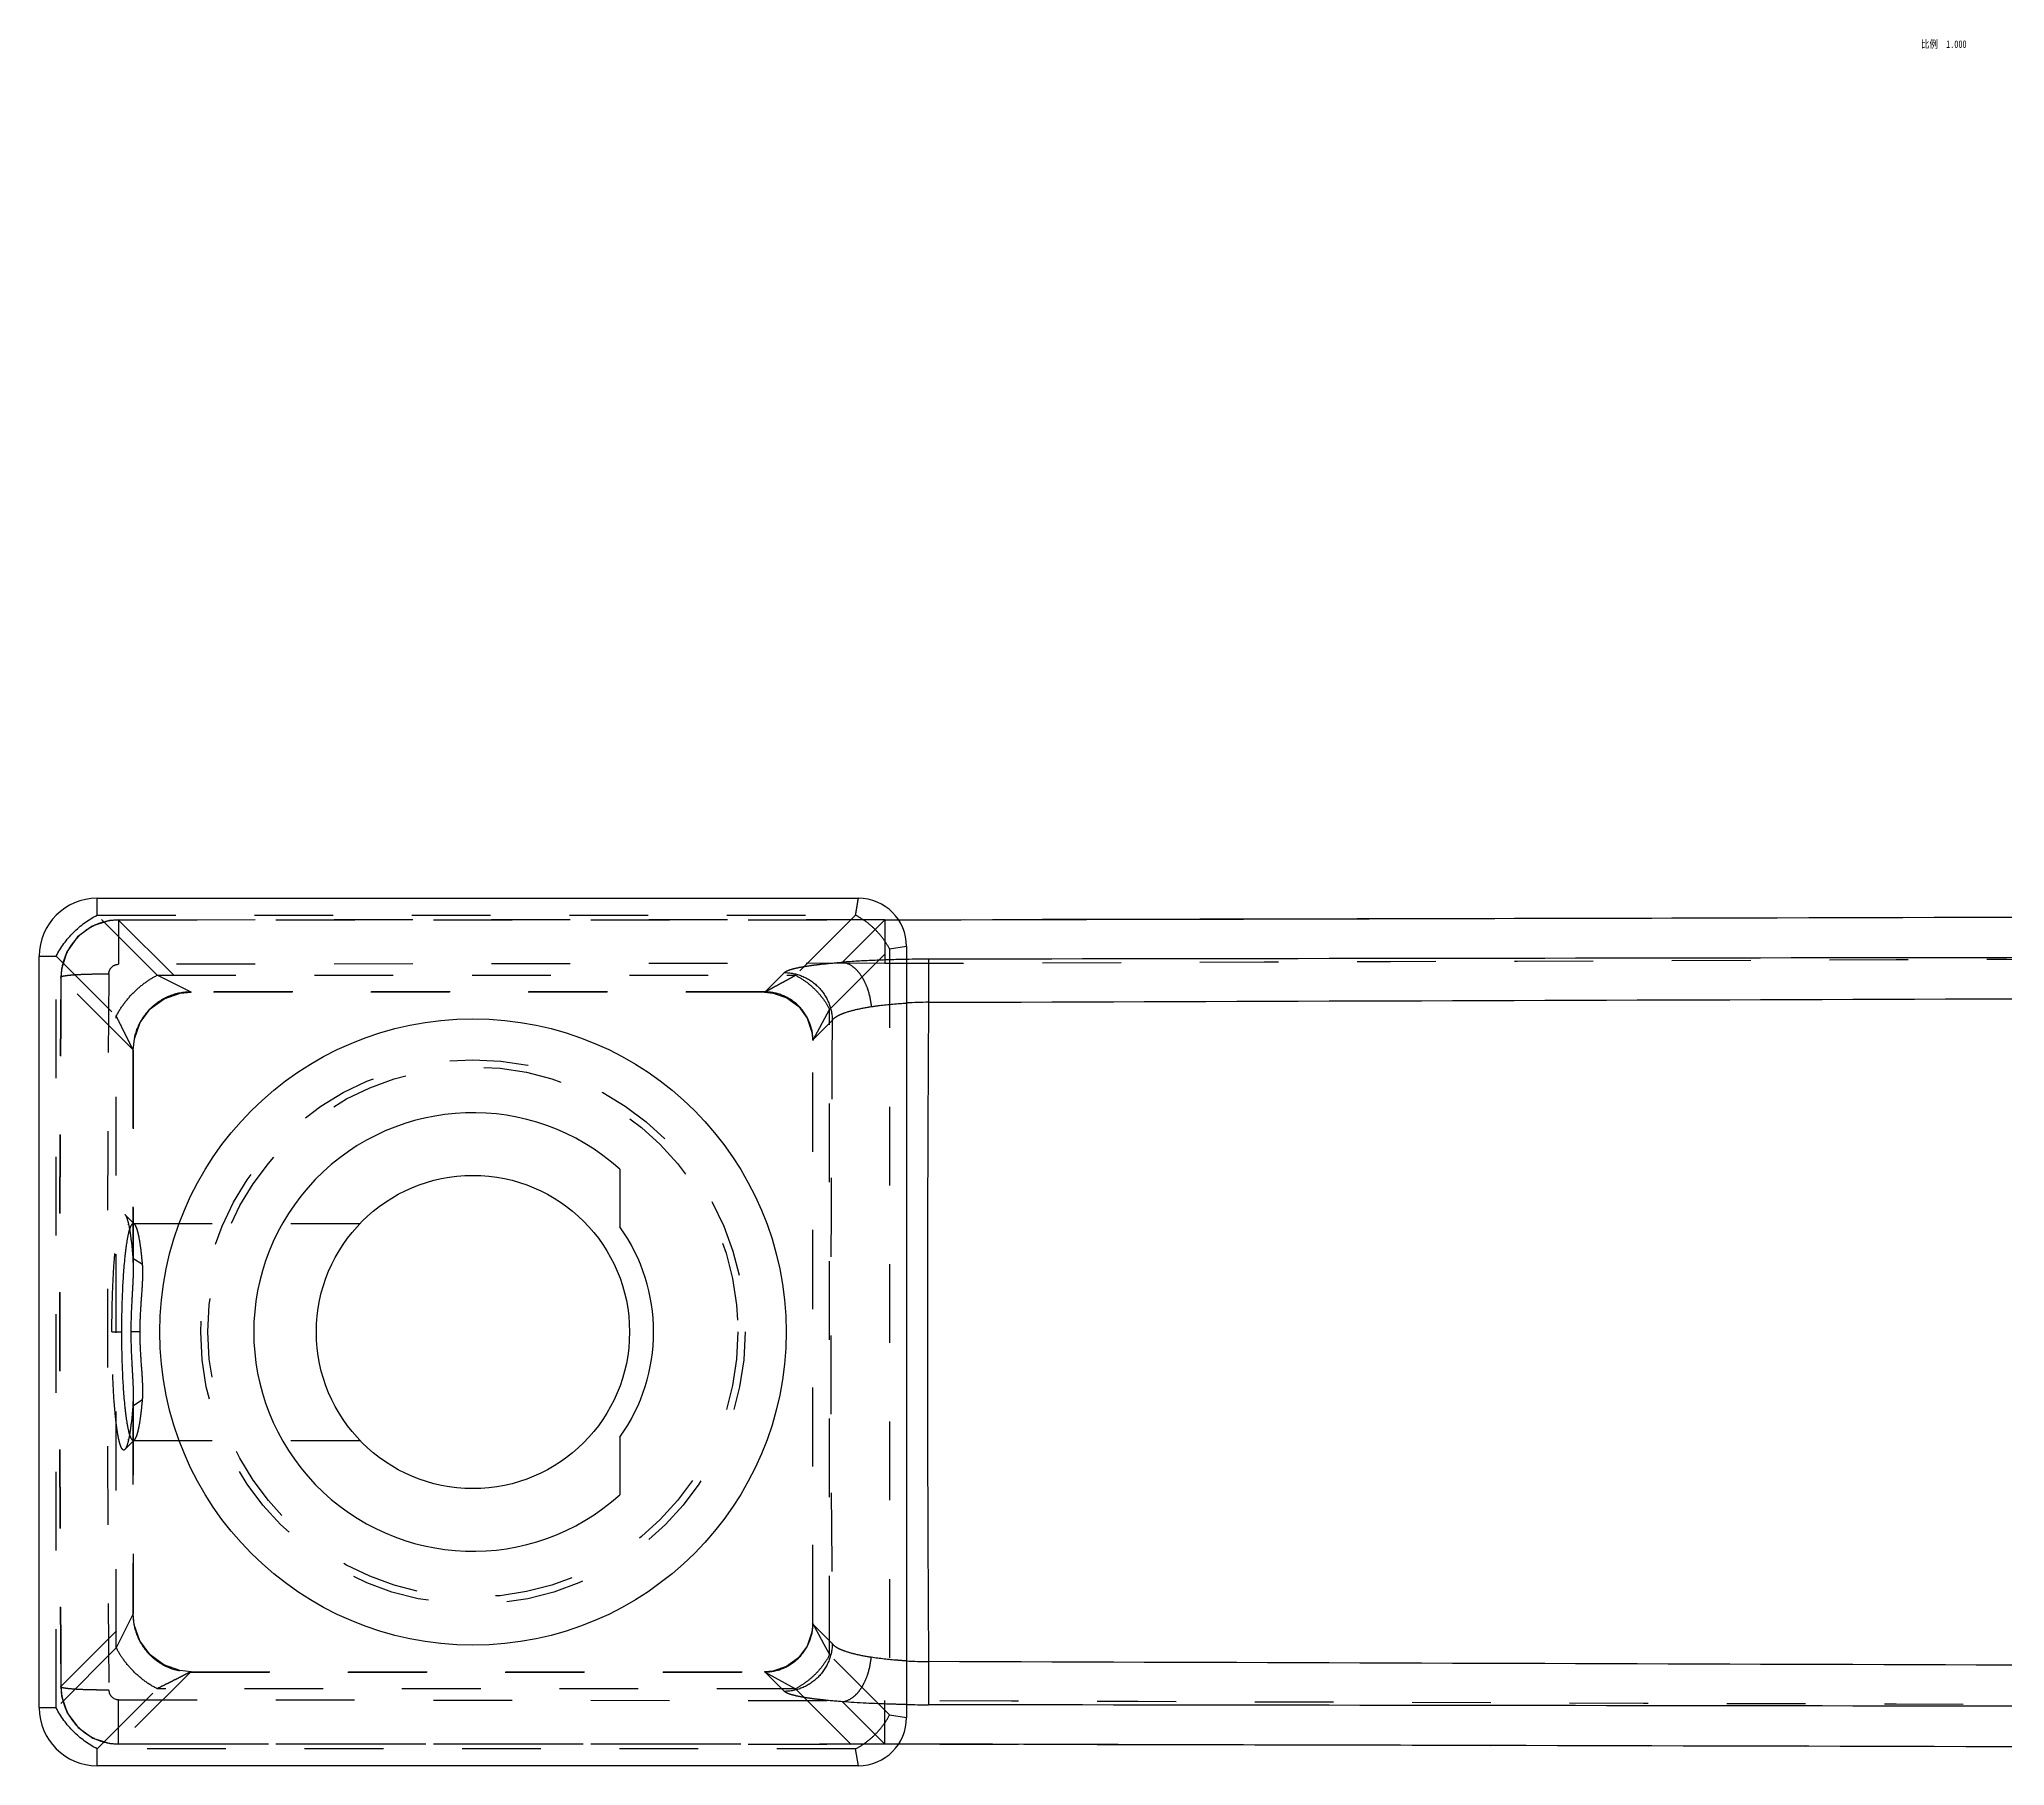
# Model space of a CAD drawing. Header units: millimetres. Extents: x 583 to 1942, y -5112 to 253.
# Drawn here: x 979.14 to 1019.93, y -115.71 to -79.89 of the extents above; entities that cross this region are included whole.
import ezdxf

# ---------------------------------------------------------------- set-up
doc = ezdxf.new("R2010")
doc.units = ezdxf.units.MM
doc.header["$LTSCALE"] = 16.335
doc.linetypes.add('HIDDEN', pattern=[0.2, 0.1, -0.1])
doc.layers.get('0').update_dxf_attribs({"linetype": 'CONTINUOUS'})
doc.layers.add('DEFAULT_2', color=8, linetype='HIDDEN')
doc.styles.get("Standard").update_dxf_attribs({"font": 'txt', "width": 0.8})

msp = doc.modelspace()

# ---------------------------------------------------------------- linework, layer by layer
at = {"color": 7, "linetype": 'Continuous'}
for p, q in [((980.341, -97.714), (996.141, -97.714)), ((997.141, -98.714), (997.141, -114.714)), ((979.141, -114.514), (979.141, -98.914)), ((997.597, -98.978), (997.598, -99.873)), ((991.191, -103.337), (991.191, -104.532)), ((991.191, -108.895), (991.191, -110.09)), ((997.598, -113.554), (997.597, -114.449)), ((996.141, -115.714), (980.341, -115.714))]:
    msp.add_line(p, q, dxfattribs=at)
for radius in [6.5, 3.25]:
    msp.add_circle((988.141, -106.714), radius, dxfattribs=at)
for centre, radius, start, end in [((980.341, -98.914), 1.2, 90, 180), ((996.141, -98.714), 1, 0, 90), ((997.66, -129.007), 30.029, 90.12, 90.9938), ((997.672, -109.279), 9.407, 90.4525, 93.2403), ((1932.821, -106.714), 935.248, 179.580913, 180.419084), ((988.141, -106.714), 4.55, 47.9075, 312.0925), ((988.141, -106.714), 3.75, 324.4229, 35.5771), ((997.673, -104.116), 9.439, 266.7645, 269.5427), ((980.341, -114.514), 1.2, 180, 270), ((997.644, -85.833), 28.616, 268.9893, 269.9064), ((996.141, -114.714), 1, 270, 0)]:
    msp.add_arc(centre, radius, start, end, dxfattribs=at)
for points in [[(996.969, -98.162), (1010.869, -98.127), (1024.769, -98.094), (1038.669, -98.061)], [(1038.525, -98.923), (1024.882, -98.94), (1011.239, -98.959), (997.597, -98.978)], [(997.598, -99.873), (1011.24, -99.827), (1024.883, -99.783), (1038.525, -99.741)], [(1038.525, -113.686), (1024.883, -113.644), (1011.24, -113.6), (997.598, -113.554)], [(1038.525, -114.504), (1024.882, -114.487), (1011.239, -114.469), (997.597, -114.449)], [(1038.669, -115.366), (1024.769, -115.334), (1010.869, -115.3), (996.969, -115.265)]]:
    msp.add_open_spline(points, degree=3, dxfattribs=at)
at = {"layer": 'DEFAULT_2', "color": 8, "linetype": 'HIDDEN'}
for p, q in [((980.341, -98.065), (980.341, -97.714)), ((981.588, -99.312), (980.341, -98.065)), ((980.341, -98.065), (996.083, -98.065)), ((980.786, -98.16), (980.785, -99.084)), ((980.786, -98.16), (996.692, -98.158)), ((980.786, -98.165), (980.786, -98.16)), ((996.692, -98.163), (980.786, -98.165)), ((980.786, -98.165), (982.279, -99.657)), ((996.083, -98.065), (994.836, -99.312)), ((995.814, -99.041), (996.692, -98.163)), ((996.692, -98.158), (1038.669, -98.061)), ((996.692, -98.163), (996.692, -98.158)), ((996.692, -98.163), (996.969, -98.162)), ((997.141, -98.714), (996.79, -98.772)), ((979.141, -98.914), (979.493, -98.914)), ((979.493, -114.514), (979.493, -98.914)), ((979.493, -98.914), (980.739, -100.16)), ((996.692, -99.063), (980.785, -99.084)), ((995.543, -100.019), (996.79, -98.772)), ((996.79, -98.772), (996.79, -114.655)), ((979.599, -99.182), (979.586, -99.35)), ((979.586, -99.35), (979.586, -99.35)), ((979.591, -99.358), (979.586, -99.35)), ((981.085, -100.851), (979.591, -99.358)), ((981.588, -99.312), (994.836, -99.312)), ((982.29, -99.663), (981.588, -99.312)), ((994.203, -99.657), (994.604, -99.255)), ((982.279, -99.657), (982.291, -99.663)), ((994.203, -99.657), (982.279, -99.657)), ((994.191, -99.663), (982.291, -99.663)), ((994.203, -99.657), (994.191, -99.663)), ((980.739, -113.267), (980.739, -100.16)), ((995.192, -100.663), (995.543, -100.019)), ((995.599, -100.25), (995.198, -100.652)), ((995.543, -113.409), (995.543, -100.019)), ((995.198, -100.652), (995.192, -100.664)), ((995.192, -112.764), (995.192, -100.664)), ((995.198, -112.775), (995.198, -100.652)), ((981.085, -100.851), (981.085, -105.185)), ((981.085, -100.851), (981.09, -100.864)), ((981.09, -100.864), (981.09, -105.376)), ((981.119, -104.477), (980.917, -104.276)), ((981.092, -104.464), (985.796, -104.464)), ((981.085, -105.185), (981.09, -105.376)), ((981.085, -105.185), (981.284, -105.309)), ((980.648, -106.714), (980.847, -106.714)), ((981.233, -106.714), (981.041, -106.714)), ((981.09, -108.051), (981.085, -108.243)), ((981.09, -108.051), (981.09, -112.563)), ((981.085, -108.243), (981.284, -108.118)), ((981.085, -108.243), (981.085, -112.576)), ((980.918, -109.151), (981.119, -108.95)), ((981.092, -108.964), (985.796, -108.964)), ((979.591, -114.07), (981.085, -112.576)), ((981.09, -112.565), (980.739, -113.267)), ((981.085, -112.576), (981.09, -112.563)), ((995.198, -112.775), (995.192, -112.764)), ((995.198, -112.775), (995.599, -113.177)), ((980.739, -113.267), (979.493, -114.514)), ((982.279, -113.77), (980.786, -115.262)), ((982.279, -113.77), (982.291, -113.764)), ((982.279, -113.77), (994.203, -113.77)), ((982.291, -113.764), (994.191, -113.764)), ((994.203, -113.77), (994.191, -113.764)), ((994.192, -113.764), (994.836, -114.116)), ((994.604, -114.172), (994.203, -113.77)), ((996.79, -114.655), (995.543, -113.409)), ((979.586, -114.077), (979.591, -114.07)), ((979.586, -114.077), (979.602, -114.262)), ((979.586, -114.077), (979.586, -114.077)), ((980.341, -115.362), (981.588, -114.116)), ((994.836, -114.116), (981.588, -114.116)), ((994.836, -114.116), (996.083, -115.362)), ((979.493, -114.514), (979.141, -114.514)), ((980.786, -115.267), (980.785, -114.344)), ((980.785, -114.344), (996.692, -114.364)), ((996.692, -115.264), (995.814, -114.387)), ((996.79, -114.655), (997.141, -114.714)), ((980.341, -115.714), (980.341, -115.362)), ((996.083, -115.362), (980.341, -115.362)), ((980.786, -115.262), (980.786, -115.267)), ((980.786, -115.262), (996.692, -115.264)), ((996.966, -115.27), (980.786, -115.267)), ((996.141, -115.714), (996.083, -115.362)), ((996.692, -115.264), (996.692, -115.269)), ((996.969, -115.265), (996.692, -115.264)), ((1038.669, -115.366), (996.966, -115.27))]:
    msp.add_line(p, q, dxfattribs=at)
for points in [[(980.786, -98.16), (980.598, -98.175), (980.24, -98.291), (979.933, -98.516), (979.712, -98.824), (979.599, -99.182)], [(981.09, -100.864), (981.114, -100.629), (981.233, -100.295), (981.445, -100.011), (981.731, -99.801), (982.065, -99.684), (982.29, -99.663)], [(994.191, -99.663), (994.374, -99.68), (994.659, -99.779), (994.902, -99.959), (995.08, -100.203), (995.177, -100.489), (995.192, -100.663)], [(982.291, -113.764), (982.056, -113.741), (981.723, -113.622), (981.439, -113.41), (981.229, -113.124), (981.112, -112.789), (981.09, -112.564)], [(995.192, -112.764), (995.175, -112.946), (995.076, -113.231), (994.896, -113.474), (994.652, -113.652), (994.365, -113.749), (994.192, -113.764)], [(979.602, -114.262), (979.719, -114.617), (979.945, -114.923), (980.255, -115.143), (980.614, -115.255), (980.786, -115.267)]]:
    msp.add_lwpolyline(points, dxfattribs=at)
for radius in [5.65, 5.5]:
    msp.add_circle((988.141, -106.714), radius, dxfattribs=at)
for centre, radius, start, end in [((980.8, -99.376), 1.212, 110.3668, 124.3432), ((980.795, -99.363), 1.198, 106.0466, 110.334), ((980.798, -99.375), 1.21, 90.5387, 106.0371), ((980.799, -99.373), 1.209, 145.6025, 159.6642), ((980.793, -99.369), 1.202, 142.1929, 145.5819), ((980.805, -99.38), 1.218, 127.787, 142.1626), ((980.796, -99.369), 1.203, 124.3655, 127.7603), ((980.796, -99.37), 1.205, 163.9792, 179.3925), ((980.786, -99.368), 1.195, 159.6998, 163.9726), ((1972.905, -106.714), 993.346, 179.57527, 180.424728), ((1971.856, -106.714), 992.292, 179.575249, 180.424751), ((1857.15, -106.713), 876.597, 179.51436, 180.485671), ((1698.204, -106.714), 702.634, 179.472956, 180.527042), ((979.174, -104.884), 1.864, 12.1706, 12.614), ((988.061, -105.901), 7.184, 173.3497, 174.0825), ((988.273, -107.503), 7.397, 185.9285, 186.6439), ((979.174, -108.543), 1.864, 347.3838, 347.8291), ((980.795, -114.057), 1.204, 180.6019, 196.2228), ((980.786, -114.142), 0.201, 180.4123, 269.851), ((980.786, -114.06), 1.195, 196.2251, 200.4661), ((980.799, -114.054), 1.209, 200.5001, 214.5209), ((980.793, -114.058), 1.202, 214.5424, 217.9207), ((980.805, -114.048), 1.218, 217.9497, 232.3228), ((980.796, -114.059), 1.203, 232.3507, 235.7379), ((980.8, -114.051), 1.212, 235.7594, 249.7827), ((980.795, -114.064), 1.198, 249.8171, 254.1125), ((980.798, -114.053), 1.21, 254.1197, 269.4616)]:
    msp.add_arc(centre, radius, start, end, dxfattribs=at)
for points, knots in [([(996.083, -98.065), (996.087, -98.039), (996.095, -97.989), (996.107, -97.919), (996.117, -97.859), (996.125, -97.809), (996.131, -97.773), (996.135, -97.751), (996.137, -97.738), (996.139, -97.728), (996.141, -97.72), (996.14, -97.717), (996.142, -97.714), (996.141, -97.714)], [0, 0, 0, 0, 0.223858, 0.42337, 0.596011, 0.739485, 0.852528, 0.897335, 0.934171, 0.962937, 0.983546, 0.995915, 1, 1, 1, 1]), ([(996.79, -98.772), (996.755, -98.703), (996.669, -98.564), (996.506, -98.37), (996.308, -98.198), (996.159, -98.104), (996.083, -98.065)], [0, 0, 0, 0, 0.227554, 0.481461, 0.746128, 1, 1, 1, 1]), ([(996.692, -98.158), (996.691, -98.158), (996.692, -98.16), (996.691, -98.163), (996.692, -98.168), (996.691, -98.176), (996.691, -98.185), (996.691, -98.202), (996.691, -98.228), (996.691, -98.265), (996.691, -98.31), (996.691, -98.362), (996.691, -98.444), (996.691, -98.561), (996.691, -98.716), (996.691, -98.885), (996.692, -99.003), (996.692, -99.063)], [0, 0, 0, 0, 0.001213, 0.004755, 0.010624, 0.018815, 0.029323, 0.042132, 0.074494, 0.115586, 0.165088, 0.222604, 0.287591, 0.43771, 0.610494, 0.800301, 1, 1, 1, 1]), ([(980.584, -99.283), (980.585, -99.232), (980.628, -99.126), (980.734, -99.084), (980.785, -99.084)], [0, 0, 0, 0, 0.500618, 1, 1, 1, 1]), ([(994.604, -99.255), (994.618, -99.242), (994.66, -99.218), (994.74, -99.189), (994.851, -99.16), (994.992, -99.133), (995.161, -99.106), (995.438, -99.072), (995.659, -99.052), (995.814, -99.041)], [0, 0, 0, 0, 0.046067, 0.114965, 0.207594, 0.323597, 0.462177, 0.622177, 1, 1, 1, 1]), ([(997.139, -98.983), (996.907, -98.987), (996.465, -99), (996.023, -99.025), (995.814, -99.041)], [0, 0, 0, 0, 0.52566, 1, 1, 1, 1]), ([(995.814, -99.041), (995.888, -99.05), (996.002, -99.104), (996.126, -99.22), (996.215, -99.34), (996.289, -99.482), (996.366, -99.688), (996.397, -99.853), (996.407, -99.963)], [0, 0, 0, 0, 0.191601, 0.307134, 0.435286, 0.573479, 0.717149, 1, 1, 1, 1]), ([(979.586, -99.35), (979.586, -99.347), (979.592, -99.341), (979.616, -99.331), (979.672, -99.32), (979.766, -99.308), (979.895, -99.298), (980.051, -99.29), (980.225, -99.285), (980.405, -99.283), (980.525, -99.283), (980.584, -99.283)], [0, 0, 0, 0, 0.008004, 0.022767, 0.079575, 0.174804, 0.30535, 0.464674, 0.641065, 0.822866, 1, 1, 1, 1]), ([(980.739, -100.16), (980.785, -100.068), (980.898, -99.889), (981.105, -99.652), (981.338, -99.456), (981.505, -99.353), (981.588, -99.312)], [0, 0, 0, 0, 0.253569, 0.51861, 0.772617, 1, 1, 1, 1]), ([(994.191, -99.663), (994.193, -99.663), (994.196, -99.66), (994.202, -99.658), (994.213, -99.652), (994.231, -99.642), (994.257, -99.628), (994.288, -99.61), (994.34, -99.582), (994.413, -99.542), (994.509, -99.49), (994.613, -99.433), (994.723, -99.373), (994.798, -99.332), (994.836, -99.312)], [0, 0, 0, 0, 0.007279, 0.01558, 0.026808, 0.057497, 0.098244, 0.147929, 0.205325, 0.338171, 0.488162, 0.650549, 0.821831, 1, 1, 1, 1]), ([(994.604, -99.255), (994.728, -99.257), (994.988, -99.308), (995.324, -99.531), (995.546, -99.867), (995.598, -100.127), (995.599, -100.25)], [0, 0, 0, 0, 0.239902, 0.5, 0.760097, 1, 1, 1, 1]), ([(994.836, -99.312), (994.913, -99.35), (995.062, -99.444), (995.26, -99.616), (995.423, -99.81), (995.509, -99.95), (995.543, -100.019)], [0, 0, 0, 0, 0.253887, 0.51856, 0.77246, 1, 1, 1, 1]), ([(982.279, -99.657), (982.13, -99.659), (981.899, -99.704), (981.624, -99.85), (981.433, -100.004), (981.278, -100.195), (981.132, -100.471), (981.086, -100.702), (981.085, -100.851)], [0, 0, 0, 0, 0.238884, 0.3678, 0.499435, 0.631157, 0.760307, 1, 1, 1, 1]), ([(995.198, -100.652), (995.196, -100.528), (995.145, -100.269), (994.923, -99.933), (994.587, -99.71), (994.327, -99.658), (994.203, -99.657)], [0, 0, 0, 0, 0.239498, 0.499437, 0.759693, 1, 1, 1, 1]), ([(996.407, -99.963), (996.464, -99.954), (996.707, -99.92), (996.952, -99.898), (997.14, -99.888)], [0, 0, 0, 0, 0.231538, 1, 1, 1, 1]), ([(981.09, -100.863), (981.09, -100.863), (981.089, -100.861), (981.088, -100.857), (981.085, -100.851), (981.079, -100.839), (981.068, -100.819), (981.053, -100.789), (981.036, -100.753), (981.007, -100.696), (980.967, -100.616), (980.915, -100.512), (980.859, -100.399), (980.799, -100.281), (980.759, -100.201), (980.739, -100.16)], [0, 0, 0, 0, 0.002156, 0.007619, 0.016249, 0.027924, 0.059918, 0.102504, 0.154084, 0.212897, 0.346753, 0.496531, 0.657285, 0.825738, 1, 1, 1, 1]), ([(995.599, -100.25), (995.607, -100.235), (995.633, -100.204), (995.688, -100.165), (995.763, -100.126), (995.899, -100.072), (996.116, -100.013), (996.303, -99.979), (996.407, -99.963)], [0, 0, 0, 0, 0.059411, 0.135826, 0.231578, 0.347443, 0.638274, 1, 1, 1, 1]), ([(980.648, -106.714), (980.648, -106.544), (980.652, -106.212), (980.667, -105.732), (980.688, -105.356), (980.71, -105.082), (980.728, -104.901), (980.747, -104.741), (980.768, -104.601), (980.79, -104.485), (980.813, -104.393), (980.834, -104.332), (980.853, -104.296), (980.867, -104.276), (980.891, -104.257), (980.911, -104.269), (980.917, -104.276)], [0, 0, 0, 0, 0.202403, 0.396056, 0.572437, 0.651802, 0.724114, 0.788652, 0.844755, 0.891906, 0.929725, 0.958022, 0.96868, 0.977148, 0.988778, 1, 1, 1, 1]), ([(980.917, -104.276), (980.925, -104.284), (980.94, -104.307), (980.968, -104.373), (980.983, -104.433), (980.993, -104.477)], [0, 0, 0, 0, 0.154985, 0.371804, 1, 1, 1, 1]), ([(981.013, -104.584), (980.992, -104.649), (980.959, -104.81), (980.936, -104.973), (980.925, -105.069)], [0, 0, 0, 0, 0.415128, 1, 1, 1, 1]), ([(980.996, -104.491), (981.017, -104.588), (981.051, -104.819), (981.074, -105.052), (981.085, -105.185)], [0, 0, 0, 0, 0.427719, 1, 1, 1, 1]), ([(981.092, -104.464), (981.075, -104.464), (981.051, -104.492), (981.03, -104.535), (981.019, -104.566), (981.013, -104.584)], [0, 0, 0, 0, 0.338083, 0.624153, 1, 1, 1, 1]), ([(981.119, -104.477), (981.117, -104.475), (981.109, -104.468), (981.099, -104.464), (981.092, -104.464)], [0, 0, 0, 0, 0.292635, 1, 1, 1, 1]), ([(981.284, -105.309), (981.274, -105.203), (981.255, -105.013), (981.222, -104.792), (981.191, -104.651), (981.169, -104.573), (981.147, -104.517), (981.129, -104.487), (981.119, -104.477)], [0, 0, 0, 0, 0.373178, 0.669884, 0.786052, 0.879719, 0.950707, 1, 1, 1, 1]), ([(980.915, -105.16), (980.89, -105.398), (980.857, -105.916), (980.847, -106.434), (980.847, -106.714)], [0, 0, 0, 0, 0.461467, 1, 1, 1, 1]), ([(981.091, -105.376), (981.091, -105.481), (981.082, -105.697), (981.055, -106.142), (981.041, -106.483), (981.041, -106.714)], [0, 0, 0, 0, 0.235739, 0.483807, 1, 1, 1, 1]), ([(981.233, -106.714), (981.233, -106.588), (981.24, -106.34), (981.266, -105.977), (981.291, -105.635), (981.293, -105.414), (981.284, -105.309)], [0, 0, 0, 0, 0.268593, 0.529748, 0.775981, 1, 1, 1, 1]), ([(980.918, -109.151), (980.911, -109.158), (980.891, -109.17), (980.867, -109.152), (980.853, -109.131), (980.834, -109.095), (980.813, -109.034), (980.79, -108.942), (980.768, -108.826), (980.747, -108.687), (980.728, -108.526), (980.71, -108.346), (980.688, -108.072), (980.667, -107.695), (980.652, -107.215), (980.648, -106.883), (980.648, -106.714)], [0, 0, 0, 0, 0.011232, 0.022853, 0.031315, 0.041966, 0.07025, 0.108059, 0.155201, 0.2113, 0.275835, 0.348147, 0.427515, 0.603907, 0.797578, 1, 1, 1, 1]), ([(980.847, -106.714), (980.847, -106.993), (980.857, -107.512), (980.89, -108.029), (980.915, -108.267)], [0, 0, 0, 0, 0.538538, 1, 1, 1, 1]), ([(981.041, -106.714), (981.041, -106.944), (981.055, -107.285), (981.082, -107.73), (981.091, -107.946), (981.091, -108.051)], [0, 0, 0, 0, 0.516189, 0.764259, 1, 1, 1, 1]), ([(981.284, -108.118), (981.293, -108.013), (981.291, -107.792), (981.266, -107.451), (981.24, -107.088), (981.233, -106.839), (981.233, -106.714)], [0, 0, 0, 0, 0.22402, 0.470256, 0.731408, 1, 1, 1, 1]), ([(980.925, -108.359), (980.936, -108.455), (980.959, -108.617), (980.992, -108.779), (981.013, -108.844)], [0, 0, 0, 0, 0.584831, 1, 1, 1, 1]), ([(981.085, -108.243), (981.074, -108.376), (981.051, -108.608), (981.017, -108.839), (980.996, -108.936)], [0, 0, 0, 0, 0.572288, 1, 1, 1, 1]), ([(981.119, -108.95), (981.129, -108.94), (981.147, -108.91), (981.169, -108.854), (981.191, -108.777), (981.222, -108.636), (981.255, -108.414), (981.274, -108.224), (981.284, -108.118)], [0, 0, 0, 0, 0.049327, 0.120344, 0.214028, 0.330202, 0.626885, 1, 1, 1, 1]), ([(981.013, -108.844), (981.019, -108.861), (981.03, -108.893), (981.051, -108.935), (981.075, -108.964), (981.092, -108.964)], [0, 0, 0, 0, 0.375847, 0.661919, 1, 1, 1, 1]), ([(980.993, -108.951), (980.983, -108.995), (980.968, -109.054), (980.94, -109.121), (980.925, -109.143), (980.918, -109.151)], [0, 0, 0, 0, 0.628055, 0.844916, 1, 1, 1, 1]), ([(981.092, -108.964), (981.094, -108.964), (981.104, -108.962), (981.113, -108.956), (981.119, -108.95)], [0, 0, 0, 0, 0.222099, 1, 1, 1, 1]), ([(981.085, -112.576), (981.086, -112.725), (981.132, -112.955), (981.277, -113.231), (981.432, -113.422), (981.622, -113.576), (981.898, -113.723), (982.13, -113.769), (982.279, -113.77)], [0, 0, 0, 0, 0.238885, 0.3678, 0.499435, 0.631157, 0.760307, 1, 1, 1, 1]), ([(994.203, -113.77), (994.326, -113.769), (994.586, -113.717), (994.922, -113.495), (995.145, -113.159), (995.196, -112.899), (995.198, -112.775)], [0, 0, 0, 0, 0.239498, 0.499437, 0.759693, 1, 1, 1, 1]), ([(995.192, -112.764), (995.192, -112.766), (995.194, -112.769), (995.197, -112.775), (995.203, -112.785), (995.213, -112.803), (995.227, -112.829), (995.245, -112.861), (995.273, -112.912), (995.312, -112.986), (995.365, -113.081), (995.421, -113.185), (995.482, -113.295), (995.523, -113.37), (995.543, -113.409)], [0, 0, 0, 0, 0.00728, 0.01558, 0.026808, 0.057498, 0.098245, 0.14793, 0.205327, 0.338173, 0.488165, 0.650551, 0.821832, 1, 1, 1, 1]), ([(981.588, -114.116), (981.495, -114.07), (981.316, -113.957), (981.079, -113.75), (980.883, -113.517), (980.78, -113.35), (980.739, -113.267)], [0, 0, 0, 0, 0.253569, 0.51861, 0.772617, 1, 1, 1, 1]), ([(995.599, -113.177), (995.598, -113.301), (995.546, -113.561), (995.324, -113.896), (994.988, -114.119), (994.728, -114.171), (994.604, -114.172)], [0, 0, 0, 0, 0.239903, 0.5, 0.760098, 1, 1, 1, 1]), ([(996.407, -113.465), (996.303, -113.449), (996.116, -113.414), (995.899, -113.355), (995.763, -113.301), (995.688, -113.263), (995.633, -113.223), (995.607, -113.192), (995.599, -113.177)], [0, 0, 0, 0, 0.36172, 0.652547, 0.768414, 0.864169, 0.940588, 1, 1, 1, 1]), ([(982.291, -113.764), (982.29, -113.764), (982.289, -113.765), (982.285, -113.767), (982.279, -113.77), (982.266, -113.776), (982.246, -113.787), (982.217, -113.801), (982.181, -113.819), (982.123, -113.848), (982.043, -113.888), (981.939, -113.94), (981.827, -113.996), (981.709, -114.055), (981.628, -114.095), (981.588, -114.116)], [0, 0, 0, 0, 0.002156, 0.007619, 0.016249, 0.027924, 0.059918, 0.102504, 0.154084, 0.212897, 0.346753, 0.496531, 0.657285, 0.825738, 1, 1, 1, 1]), ([(995.543, -113.409), (995.505, -113.485), (995.41, -113.634), (995.238, -113.833), (995.044, -113.995), (994.905, -114.081), (994.836, -114.116)], [0, 0, 0, 0, 0.253887, 0.51856, 0.77246, 1, 1, 1, 1]), ([(995.814, -114.387), (995.888, -114.377), (996.003, -114.323), (996.126, -114.207), (996.215, -114.087), (996.289, -113.945), (996.366, -113.739), (996.397, -113.574), (996.407, -113.465)], [0, 0, 0, 0, 0.191629, 0.307172, 0.435327, 0.573516, 0.717175, 1, 1, 1, 1]), ([(997.14, -113.54), (997.075, -113.536), (996.83, -113.519), (996.586, -113.492), (996.407, -113.465)], [0, 0, 0, 0, 0.266111, 1, 1, 1, 1]), ([(980.584, -114.144), (980.525, -114.144), (980.405, -114.144), (980.225, -114.142), (980.051, -114.137), (979.895, -114.129), (979.766, -114.119), (979.672, -114.108), (979.616, -114.096), (979.592, -114.086), (979.586, -114.08), (979.586, -114.077)], [0, 0, 0, 0, 0.177125, 0.358916, 0.535299, 0.694619, 0.825166, 0.920402, 0.977223, 0.991992, 1, 1, 1, 1]), ([(995.814, -114.387), (995.659, -114.375), (995.438, -114.355), (995.161, -114.321), (994.992, -114.295), (994.851, -114.267), (994.74, -114.238), (994.66, -114.209), (994.618, -114.185), (994.604, -114.172)], [0, 0, 0, 0, 0.377823, 0.537823, 0.676403, 0.792408, 0.885037, 0.953934, 1, 1, 1, 1]), ([(997.139, -114.445), (997.021, -114.443), (996.579, -114.432), (996.137, -114.411), (995.814, -114.387)], [0, 0, 0, 0, 0.267481, 1, 1, 1, 1]), ([(996.692, -115.269), (996.692, -115.269), (996.692, -115.267), (996.692, -115.264), (996.692, -115.259), (996.692, -115.252), (996.692, -115.242), (996.692, -115.225), (996.692, -115.199), (996.692, -115.162), (996.692, -115.118), (996.692, -115.066), (996.692, -114.983), (996.692, -114.866), (996.692, -114.712), (996.692, -114.542), (996.692, -114.425), (996.692, -114.364)], [0, 0, 0, 0, 0.001194, 0.00472, 0.010573, 0.018751, 0.029247, 0.042046, 0.074392, 0.115475, 0.164973, 0.222491, 0.287483, 0.437624, 0.61044, 0.800278, 1, 1, 1, 1]), ([(996.083, -115.362), (996.151, -115.328), (996.291, -115.242), (996.485, -115.079), (996.657, -114.881), (996.751, -114.732), (996.79, -114.655)], [0, 0, 0, 0, 0.227554, 0.481461, 0.746128, 1, 1, 1, 1])]:
    msp.add_open_spline(points, degree=3, knots=knots, dxfattribs=at)
for points in [[(979.493, -98.914), (979.583, -98.733), (979.831, -98.403), (980.16, -98.156), (980.341, -98.065)], [(996.692, -99.063), (1010.685, -99.012), (1024.677, -98.962), (1038.67, -98.915)], [(980.341, -115.362), (980.16, -115.272), (979.831, -115.024), (979.583, -114.695), (979.493, -114.514)], [(1038.67, -114.512), (1024.677, -114.465), (1010.685, -114.416), (996.692, -114.364)]]:
    msp.add_open_spline(points, degree=3, dxfattribs=at)

# ---------------------------------------------------------------- texts
at = {"color": 2, "linetype": 'Continuous', "insert": (1019.141, -79.912), "char_height": 0.1562, "width": 1.125, "attachment_point": 3, "line_spacing_factor": 0.9}
msp.add_mtext('比例  1.000', dxfattribs=at)

doc.saveas('drawing.dxf')
